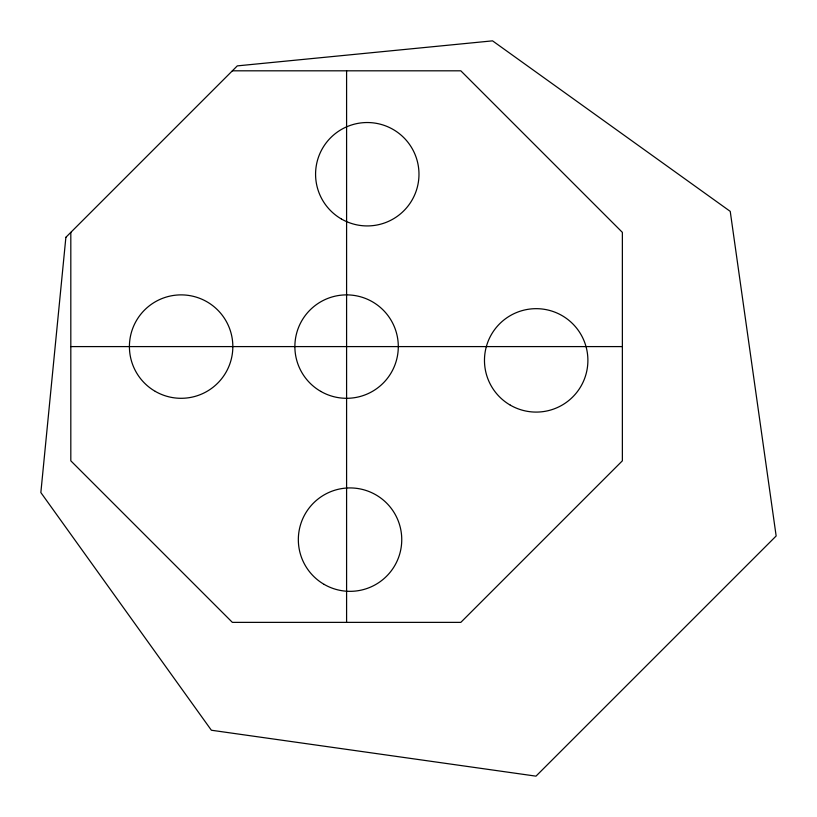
<?xml version="1.0" encoding="UTF-8"?>
<svg xmlns="http://www.w3.org/2000/svg" width="817" height="817" viewBox="0 0 817 817"><rect width="100%" height="100%" fill="white"/><g stroke="black" fill="none" stroke-linecap="round" stroke-linejoin="round"><path stroke-width="1.23" d="M232.365 70.813L460.819 70.813L622.37 232.365L622.37 460.819L460.819 622.37L232.365 622.37L70.813 460.819L70.813 232.365M70.813 346.592L622.37 346.592M346.592 70.813L346.592 622.37M65.881 237.298L40.85 492.549L211.378 730.235L535.983 776.15L776.15 535.983L730.235 211.378L492.549 40.85L237.298 65.881L65.881 237.298M320.734 391.374A51.706 51.706 0 0 0 398.298 346.592A51.706 51.706 0 0 0 320.734 301.81A51.706 51.706 0 0 0 320.734 391.374M155.271 391.374A51.706 51.706 0 0 0 232.835 346.592A51.706 51.706 0 0 0 155.271 301.81A51.706 51.706 0 0 0 155.271 391.374M341.424 219.007A51.706 51.706 0 0 0 418.978 174.235A51.706 51.706 0 0 0 341.424 129.454A51.706 51.706 0 0 0 341.424 219.007M324.186 584.41A51.706 51.706 0 0 0 401.75 539.628A51.706 51.706 0 0 0 324.186 494.857A51.706 51.706 0 0 0 324.186 584.41M510.329 405.161A51.706 51.706 0 0 0 587.893 360.379A51.706 51.706 0 0 0 510.329 315.597A51.706 51.706 0 0 0 510.329 405.161"/></g></svg>
